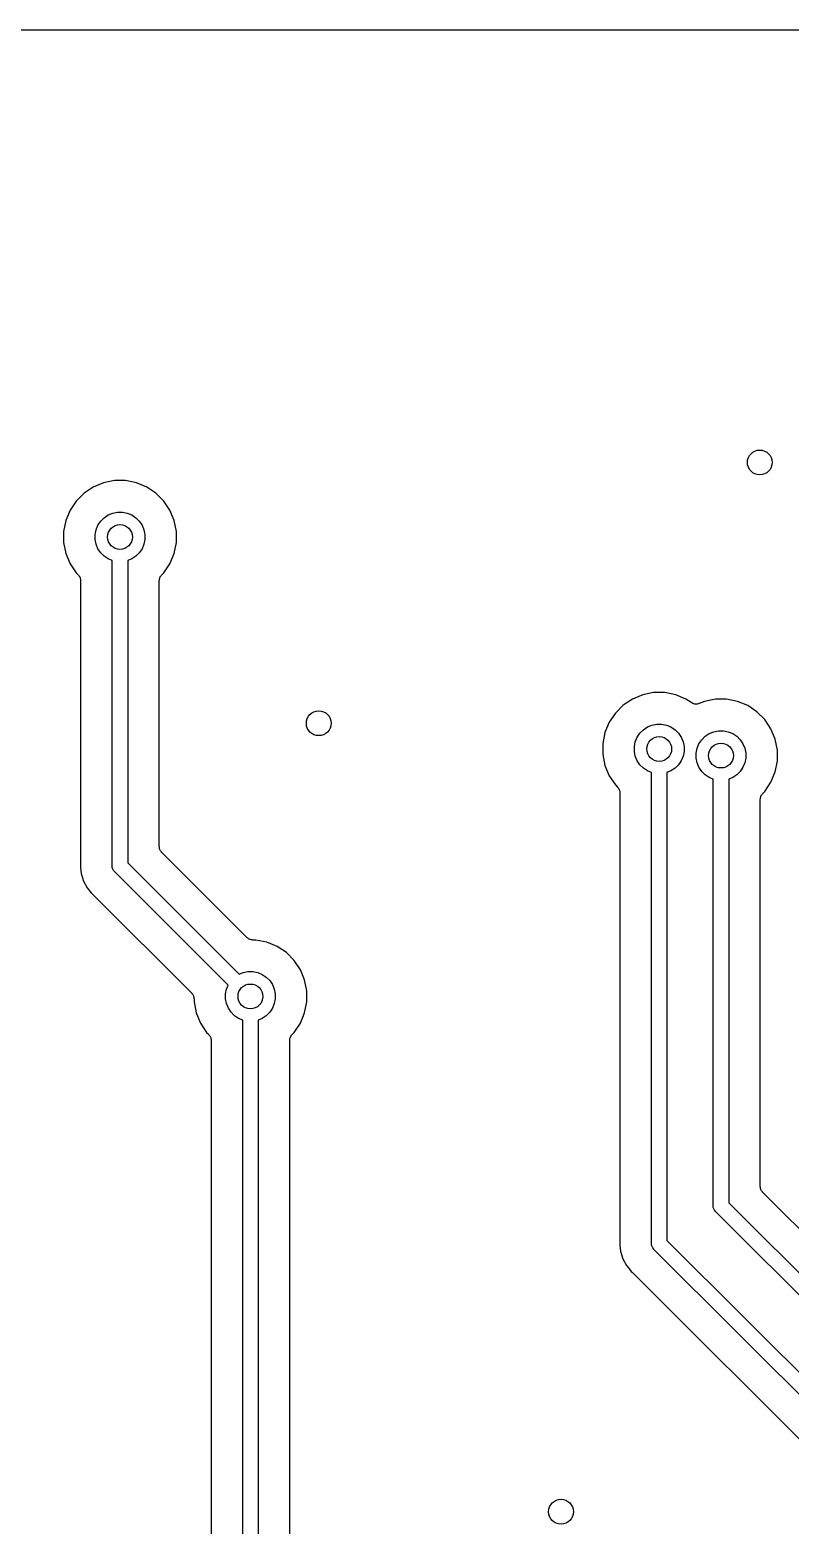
# Model space of a CAD drawing. Extents: x 2.11 to 6.2, y -3.7 to -2.09.
# Drawn here: x 4.258 to 4.74, y -3.036 to -2.088 of the extents above; entities that cross this region are included whole.
import ezdxf

# ---------------------------------------------------------------- set-up
doc = ezdxf.new("R2010")
doc.units = 0
doc.header["$MEASUREMENT"] = 0
doc.layers.add('BLACK', color=7, linetype='CONTINUOUS')

msp = doc.modelspace()

# ---------------------------------------------------------------- linework, layer by layer
at = {"layer": 'BLACK', "linetype": 'CONTINUOUS'}
for p, q in [((2.1126, -2.08791), (6.19449, -2.08791)), ((4.29803, -2.37777), (4.29217, -2.38168)), ((4.30453, -2.37507), (4.29803, -2.37777)), ((4.31144, -2.3737), (4.30453, -2.37507)), ((4.31848, -2.3737), (4.31144, -2.3737)), ((4.32539, -2.37507), (4.31848, -2.3737)), ((4.33189, -2.37777), (4.32539, -2.37507)), ((4.33775, -2.38168), (4.33189, -2.37777)), ((4.28719, -2.38666), (4.28328, -2.39252)), ((4.29217, -2.38168), (4.28719, -2.38666)), ((4.34273, -2.38666), (4.33775, -2.38168)), ((4.34664, -2.39252), (4.34273, -2.38666)), ((4.28328, -2.39252), (4.28059, -2.39902)), ((4.30273, -2.39941), (4.30492, -2.39722)), ((4.30492, -2.39722), (4.3075, -2.39549)), ((4.3075, -2.39549), (4.31037, -2.39431)), ((4.31037, -2.39431), (4.31341, -2.3937)), ((4.31341, -2.3937), (4.31651, -2.3937)), ((4.31651, -2.3937), (4.31955, -2.39431)), ((4.31955, -2.39431), (4.32242, -2.39549)), ((4.32242, -2.39549), (4.325, -2.39722)), ((4.325, -2.39722), (4.32719, -2.39941)), ((4.34933, -2.39902), (4.34664, -2.39252)), ((4.28059, -2.39902), (4.27921, -2.40593)), ((4.27921, -2.40593), (4.27921, -2.41297)), ((4.29921, -2.4079), (4.29982, -2.40486)), ((4.29921, -2.411), (4.29921, -2.4079)), ((4.29982, -2.40486), (4.301, -2.40199)), ((4.301, -2.40199), (4.30273, -2.39941)), ((4.32719, -2.39941), (4.32892, -2.40199)), ((4.32892, -2.40199), (4.3301, -2.40486)), ((4.3301, -2.40486), (4.33071, -2.4079)), ((4.33071, -2.4079), (4.33071, -2.411)), ((4.35071, -2.40593), (4.34933, -2.39902)), ((4.35071, -2.41297), (4.35071, -2.40593)), ((4.27921, -2.41297), (4.28059, -2.41988)), ((4.29982, -2.41404), (4.29921, -2.411)), ((4.301, -2.41691), (4.29982, -2.41404)), ((4.30273, -2.41949), (4.301, -2.41691)), ((4.32892, -2.41691), (4.32719, -2.41949)), ((4.3301, -2.41404), (4.32892, -2.41691)), ((4.33071, -2.411), (4.3301, -2.41404)), ((4.34933, -2.41988), (4.35071, -2.41297)), ((4.28059, -2.41988), (4.28328, -2.42638)), ((4.28328, -2.42638), (4.28719, -2.43224)), ((4.30492, -2.42168), (4.30273, -2.41949)), ((4.3075, -2.4234), (4.30492, -2.42168)), ((4.31004, -2.42446), (4.3075, -2.4234)), ((4.31004, -2.61787), (4.31004, -2.42446)), ((4.32242, -2.4234), (4.31988, -2.42446)), ((4.31988, -2.42446), (4.31988, -2.61607)), ((4.325, -2.42168), (4.32242, -2.4234)), ((4.32719, -2.41949), (4.325, -2.42168)), ((4.34273, -2.43224), (4.34664, -2.42638)), ((4.34664, -2.42638), (4.34933, -2.41988)), ((4.28719, -2.43224), (4.28857, -2.43362)), ((4.28857, -2.43362), (4.28859, -2.43363)), ((4.28859, -2.43363), (4.28859, -2.43363)), ((4.28859, -2.43363), (4.28859, -2.43363)), ((4.28859, -2.43363), (4.28862, -2.43367)), ((4.28862, -2.43367), (4.28891, -2.43403)), ((4.28891, -2.43403), (4.2892, -2.43439)), ((4.2892, -2.43439), (4.28922, -2.43441)), ((4.28922, -2.43441), (4.28923, -2.43443)), ((4.28923, -2.43443), (4.28945, -2.43484)), ((4.28945, -2.43484), (4.28966, -2.43525)), ((4.28966, -2.43525), (4.28967, -2.43527)), ((4.28967, -2.43527), (4.28968, -2.4353)), ((4.28968, -2.4353), (4.28981, -2.43574)), ((4.28981, -2.43574), (4.28994, -2.43618)), ((4.28994, -2.43618), (4.28995, -2.43621)), ((4.28995, -2.43621), (4.28995, -2.43623)), ((4.28995, -2.43623), (4.28999, -2.43669)), ((4.33988, -2.43708), (4.33993, -2.43662)), ((4.33993, -2.43662), (4.33998, -2.43617)), ((4.33998, -2.43617), (4.33999, -2.43614)), ((4.33999, -2.43611), (4.34013, -2.43567)), ((4.33999, -2.43614), (4.33999, -2.43611)), ((4.34013, -2.43567), (4.34027, -2.43523)), ((4.34027, -2.43523), (4.34028, -2.43521)), ((4.34028, -2.43521), (4.34029, -2.43518)), ((4.34029, -2.43518), (4.34051, -2.43478)), ((4.34051, -2.43478), (4.34073, -2.43437)), ((4.34073, -2.43437), (4.34074, -2.43435)), ((4.34074, -2.43435), (4.34076, -2.43433)), ((4.34076, -2.43433), (4.34105, -2.43398)), ((4.34105, -2.43398), (4.34135, -2.43362)), ((4.34135, -2.43362), (4.34273, -2.43224)), ((4.28999, -2.43669), (4.29004, -2.43715)), ((4.29004, -2.43715), (4.29004, -2.61664)), ((4.33988, -2.43714), (4.33988, -2.43708)), ((4.33988, -2.43714), (4.33988, -2.43714)), ((4.33988, -2.43714), (4.33988, -2.43714)), ((4.33988, -2.43715), (4.33988, -2.43714)), ((4.33988, -2.60572), (4.33988, -2.43715)), ((4.6398, -2.5122), (4.63394, -2.51612)), ((4.6463, -2.50951), (4.6398, -2.5122)), ((4.65321, -2.50814), (4.6463, -2.50951)), ((4.66025, -2.50814), (4.65321, -2.50814)), ((4.66716, -2.50951), (4.66025, -2.50814)), ((4.67366, -2.5122), (4.66716, -2.50951)), ((4.67732, -2.51465), (4.67366, -2.5122)), ((4.69236, -2.51231), (4.68545, -2.51368)), ((4.6994, -2.51231), (4.69236, -2.51231)), ((4.7063, -2.51368), (4.6994, -2.51231)), ((4.62896, -2.5211), (4.62505, -2.52695)), ((4.63394, -2.51612), (4.62896, -2.5211)), ((4.67773, -2.51487), (4.67732, -2.51465)), ((4.67813, -2.51509), (4.67773, -2.51487)), ((4.67816, -2.5151), (4.67813, -2.51509)), ((4.67818, -2.51511), (4.67816, -2.5151)), ((4.67862, -2.51524), (4.67818, -2.51511)), ((4.67906, -2.51538), (4.67862, -2.51524)), ((4.67909, -2.51538), (4.67906, -2.51538)), ((4.67911, -2.51539), (4.67909, -2.51538)), ((4.67958, -2.51544), (4.67911, -2.51539)), ((4.68003, -2.51549), (4.67958, -2.51544)), ((4.68006, -2.51549), (4.68003, -2.51549)), ((4.68008, -2.51549), (4.68006, -2.51549)), ((4.68054, -2.51545), (4.68008, -2.51549)), ((4.68101, -2.51541), (4.68054, -2.51545)), ((4.68103, -2.5154), (4.68101, -2.51541)), ((4.68105, -2.5154), (4.68103, -2.5154)), ((4.6815, -2.51526), (4.68105, -2.5154)), ((4.68194, -2.51513), (4.6815, -2.51526)), ((4.68199, -2.51512), (4.68194, -2.51513)), ((4.68201, -2.51511), (4.68199, -2.51512)), ((4.68199, -2.51512), (4.68199, -2.51512)), ((4.68199, -2.51512), (4.68199, -2.51512)), ((4.68545, -2.51368), (4.68201, -2.51511)), ((4.71281, -2.51638), (4.7063, -2.51368)), ((4.71867, -2.52029), (4.71281, -2.51638)), ((4.72364, -2.52527), (4.71867, -2.52029)), ((4.62505, -2.52695), (4.62235, -2.53346)), ((4.64669, -2.53165), (4.64927, -2.52993)), ((4.64927, -2.52993), (4.65214, -2.52874)), ((4.65214, -2.52874), (4.65518, -2.52814)), ((4.65518, -2.52814), (4.65828, -2.52814)), ((4.65828, -2.52814), (4.66132, -2.52874)), ((4.66132, -2.52874), (4.66419, -2.52993)), ((4.66419, -2.52993), (4.66677, -2.53165)), ((4.72756, -2.53112), (4.72364, -2.52527)), ((4.73025, -2.53763), (4.72756, -2.53112)), ((4.62235, -2.53346), (4.62098, -2.54036)), ((4.62098, -2.54036), (4.62098, -2.5474)), ((4.64098, -2.54233), (4.64159, -2.53929)), ((4.64159, -2.53929), (4.64277, -2.53642)), ((4.64277, -2.53642), (4.6445, -2.53384)), ((4.6445, -2.53384), (4.64669, -2.53165)), ((4.66677, -2.53165), (4.66896, -2.53384)), ((4.66896, -2.53384), (4.67068, -2.53642)), ((4.67068, -2.53642), (4.67187, -2.53929)), ((4.67187, -2.53929), (4.67248, -2.54233)), ((4.68073, -2.54346), (4.68192, -2.5406)), ((4.68192, -2.5406), (4.68365, -2.53802)), ((4.68365, -2.53802), (4.68584, -2.53583)), ((4.68584, -2.53583), (4.68842, -2.5341)), ((4.68842, -2.5341), (4.69128, -2.53291)), ((4.69128, -2.53291), (4.69433, -2.53231)), ((4.69433, -2.53231), (4.69743, -2.53231)), ((4.69743, -2.53231), (4.70047, -2.53291)), ((4.70047, -2.53291), (4.70334, -2.5341)), ((4.70334, -2.5341), (4.70592, -2.53583)), ((4.70592, -2.53583), (4.70811, -2.53802)), ((4.70811, -2.53802), (4.70983, -2.5406)), ((4.70983, -2.5406), (4.71102, -2.54346)), ((4.73163, -2.54454), (4.73025, -2.53763)), ((4.62098, -2.5474), (4.62235, -2.55431)), ((4.64098, -2.54543), (4.64098, -2.54233)), ((4.64159, -2.54848), (4.64098, -2.54543)), ((4.64277, -2.55134), (4.64159, -2.54848)), ((4.67187, -2.54848), (4.67068, -2.55134)), ((4.67248, -2.54543), (4.67187, -2.54848)), ((4.67248, -2.54233), (4.67248, -2.54543)), ((4.68013, -2.54651), (4.68073, -2.54346)), ((4.68013, -2.54961), (4.68013, -2.54651)), ((4.68073, -2.55265), (4.68013, -2.54961)), ((4.71102, -2.54346), (4.71163, -2.54651)), ((4.71163, -2.54961), (4.71102, -2.55265)), ((4.71163, -2.54651), (4.71163, -2.54961)), ((4.73163, -2.55158), (4.73163, -2.54454)), ((4.62235, -2.55431), (4.62505, -2.56082)), ((4.6445, -2.55392), (4.64277, -2.55134)), ((4.64669, -2.55612), (4.6445, -2.55392)), ((4.64927, -2.55784), (4.64669, -2.55612)), ((4.65181, -2.55889), (4.64927, -2.55784)), ((4.65181, -2.85728), (4.65181, -2.55889)), ((4.66419, -2.55784), (4.66165, -2.55889)), ((4.66165, -2.55889), (4.66165, -2.85548)), ((4.66677, -2.55612), (4.66419, -2.55784)), ((4.66896, -2.55392), (4.66677, -2.55612)), ((4.67068, -2.55134), (4.66896, -2.55392)), ((4.68192, -2.55552), (4.68073, -2.55265)), ((4.68365, -2.5581), (4.68192, -2.55552)), ((4.68584, -2.56029), (4.68365, -2.5581)), ((4.70811, -2.5581), (4.70592, -2.56029)), ((4.70983, -2.55552), (4.70811, -2.5581)), ((4.71102, -2.55265), (4.70983, -2.55552)), ((4.72756, -2.56499), (4.73025, -2.55848)), ((4.73025, -2.55848), (4.73163, -2.55158)), ((4.62505, -2.56082), (4.62896, -2.56667)), ((4.62896, -2.56667), (4.63034, -2.56805)), ((4.63034, -2.56805), (4.63035, -2.56806)), ((4.63035, -2.56806), (4.63036, -2.56807)), ((4.63036, -2.56807), (4.63036, -2.56807)), ((4.63036, -2.56807), (4.63039, -2.5681)), ((4.63039, -2.5681), (4.63068, -2.56846)), ((4.63068, -2.56846), (4.63097, -2.56882)), ((4.63097, -2.56882), (4.63098, -2.56884)), ((4.63098, -2.56884), (4.631, -2.56887)), ((4.631, -2.56887), (4.63121, -2.56928)), ((4.63121, -2.56928), (4.63143, -2.56968)), ((4.68842, -2.56201), (4.68584, -2.56029)), ((4.69096, -2.56306), (4.68842, -2.56201)), ((4.69096, -2.83343), (4.69096, -2.56306)), ((4.70334, -2.56201), (4.7008, -2.56306)), ((4.7008, -2.56306), (4.7008, -2.83163)), ((4.70592, -2.56029), (4.70334, -2.56201)), ((4.72364, -2.57085), (4.72756, -2.56499)), ((4.63143, -2.56968), (4.63144, -2.56971)), ((4.63144, -2.56971), (4.63145, -2.56973)), ((4.63145, -2.56973), (4.63158, -2.57018)), ((4.63158, -2.57018), (4.63171, -2.57062)), ((4.63171, -2.57062), (4.63171, -2.57064)), ((4.63171, -2.57064), (4.63172, -2.57067)), ((4.63172, -2.57067), (4.63176, -2.57113)), ((4.63176, -2.57113), (4.63181, -2.57159)), ((4.63181, -2.57159), (4.63181, -2.85605)), ((4.7208, -2.57569), (4.72085, -2.57523)), ((4.7208, -2.57574), (4.7208, -2.57569)), ((4.7208, -2.57575), (4.7208, -2.57574)), ((4.7208, -2.57576), (4.7208, -2.57575)), ((4.7208, -2.57575), (4.7208, -2.57575)), ((4.7208, -2.82128), (4.7208, -2.57576)), ((4.72085, -2.57523), (4.7209, -2.57477)), ((4.7209, -2.57475), (4.72091, -2.57472)), ((4.7209, -2.57477), (4.7209, -2.57475)), ((4.72091, -2.57472), (4.72105, -2.57428)), ((4.72105, -2.57428), (4.72118, -2.57384)), ((4.72118, -2.57384), (4.72119, -2.57382)), ((4.72119, -2.57382), (4.7212, -2.57379)), ((4.7212, -2.57379), (4.72143, -2.57339)), ((4.72143, -2.57339), (4.72164, -2.57298)), ((4.72164, -2.57298), (4.72166, -2.57296)), ((4.72166, -2.57296), (4.72167, -2.57294)), ((4.72167, -2.57294), (4.72197, -2.57258)), ((4.72197, -2.57258), (4.72226, -2.57223)), ((4.72226, -2.57223), (4.72364, -2.57085)), ((4.33993, -2.60618), (4.33988, -2.60572)), ((4.33997, -2.60664), (4.33993, -2.60618)), ((4.33997, -2.60666), (4.33997, -2.60664)), ((4.33998, -2.60669), (4.33997, -2.60666)), ((4.34011, -2.60713), (4.33998, -2.60669)), ((4.34024, -2.60757), (4.34011, -2.60713)), ((4.29004, -2.61671), (4.29002, -2.61692)), ((4.29004, -2.61664), (4.29004, -2.61671)), ((4.31988, -2.61607), (4.39051, -2.6867)), ((4.34025, -2.6076), (4.34024, -2.60757)), ((4.34026, -2.60762), (4.34025, -2.6076)), ((4.34048, -2.60803), (4.34026, -2.60762)), ((4.34069, -2.60844), (4.34048, -2.60803)), ((4.3407, -2.60846), (4.34069, -2.60844)), ((4.34072, -2.60848), (4.3407, -2.60846)), ((4.34101, -2.60884), (4.34072, -2.60848)), ((4.3413, -2.6092), (4.34101, -2.60884)), ((4.34133, -2.60924), (4.3413, -2.6092)), ((4.34135, -2.60925), (4.34133, -2.60924)), ((4.34133, -2.60924), (4.34133, -2.60924)), ((4.34133, -2.60924), (4.34133, -2.60924)), ((4.39567, -2.66357), (4.34135, -2.60925)), ((4.29002, -2.61713), (4.28992, -2.61811)), ((4.28992, -2.61811), (4.29002, -2.61909)), ((4.29002, -2.61692), (4.29002, -2.61713)), ((4.29002, -2.61909), (4.2904, -2.623)), ((4.2904, -2.623), (4.29054, -2.62346)), ((4.29054, -2.62346), (4.29054, -2.62346)), ((4.29054, -2.62346), (4.29183, -2.62769)), ((4.31002, -2.61811), (4.31004, -2.61787)), ((4.31004, -2.61835), (4.31002, -2.61811)), ((4.31007, -2.6187), (4.31004, -2.61835)), ((4.31011, -2.61907), (4.31007, -2.6187)), ((4.31039, -2.62), (4.31011, -2.61907)), ((4.31085, -2.62086), (4.31039, -2.62)), ((4.31131, -2.62141), (4.31085, -2.62086)), ((4.31146, -2.62161), (4.31131, -2.62141)), ((4.31165, -2.62176), (4.31146, -2.62161)), ((4.38355, -2.69366), (4.31165, -2.62176)), ((4.29183, -2.62769), (4.29414, -2.63202)), ((4.29414, -2.63202), (4.29663, -2.63506)), ((4.29663, -2.63506), (4.29663, -2.63506)), ((4.29663, -2.63506), (4.29725, -2.63582)), ((4.29725, -2.63582), (4.29801, -2.63644)), ((4.29801, -2.63644), (4.29807, -2.63649)), ((4.29807, -2.63649), (4.29822, -2.63664)), ((4.29822, -2.63664), (4.29838, -2.63677)), ((4.29838, -2.63677), (4.36043, -2.69882)), ((4.39603, -2.66387), (4.39567, -2.66357)), ((4.39638, -2.66416), (4.39603, -2.66387)), ((4.3964, -2.66418), (4.39638, -2.66416)), ((4.39642, -2.66419), (4.3964, -2.66418)), ((4.39683, -2.66441), (4.39642, -2.66419)), ((4.39724, -2.66464), (4.39683, -2.66441)), ((4.39726, -2.66464), (4.39724, -2.66464)), ((4.39728, -2.66466), (4.39726, -2.66464)), ((4.39773, -2.66479), (4.39728, -2.66466)), ((4.39817, -2.66493), (4.39773, -2.66479)), ((4.39819, -2.66493), (4.39817, -2.66493)), ((4.39822, -2.66494), (4.39819, -2.66493)), ((4.39868, -2.66499), (4.39822, -2.66494)), ((4.39914, -2.66504), (4.39868, -2.66499)), ((4.39919, -2.66504), (4.39914, -2.66504)), ((4.3992, -2.66504), (4.39919, -2.66504)), ((4.39919, -2.66504), (4.39919, -2.66504)), ((4.39919, -2.66504), (4.39919, -2.66504)), ((4.40116, -2.66504), (4.3992, -2.66504)), ((4.40807, -2.66641), (4.40116, -2.66504)), ((4.41457, -2.66911), (4.40807, -2.66641)), ((4.42043, -2.67302), (4.41457, -2.66911)), ((4.42541, -2.678), (4.42043, -2.67302)), ((4.42932, -2.68385), (4.42541, -2.678)), ((4.39051, -2.6867), (4.39304, -2.68564)), ((4.39304, -2.68564), (4.39609, -2.68504)), ((4.39609, -2.68504), (4.39919, -2.68504)), ((4.39919, -2.68504), (4.40223, -2.68564)), ((4.40223, -2.68564), (4.4051, -2.68683)), ((4.4051, -2.68683), (4.40768, -2.68856)), ((4.40768, -2.68856), (4.40987, -2.69075)), ((4.40987, -2.69075), (4.41159, -2.69333)), ((4.43201, -2.69036), (4.42932, -2.68385)), ((4.43339, -2.69727), (4.43201, -2.69036)), ((4.36043, -2.69882), (4.36044, -2.69883)), ((4.36044, -2.69883), (4.36044, -2.69883)), ((4.36044, -2.69883), (4.36044, -2.69883)), ((4.36044, -2.69883), (4.36047, -2.69887)), ((4.36047, -2.69887), (4.36076, -2.69923)), ((4.36076, -2.69923), (4.36105, -2.69959)), ((4.36105, -2.69959), (4.36107, -2.69961)), ((4.36107, -2.69961), (4.36108, -2.69963)), ((4.36108, -2.69963), (4.3613, -2.70004)), ((4.3613, -2.70004), (4.36151, -2.70045)), ((4.36151, -2.70045), (4.36152, -2.70047)), ((4.36152, -2.70047), (4.36153, -2.7005)), ((4.36153, -2.7005), (4.36166, -2.70094)), ((4.36166, -2.70094), (4.36179, -2.70138)), ((4.36179, -2.70138), (4.3618, -2.70141)), ((4.3618, -2.70141), (4.3618, -2.70143)), ((4.3618, -2.70143), (4.36184, -2.7019)), ((4.36184, -2.7019), (4.36189, -2.70235)), ((4.38189, -2.69924), (4.38249, -2.69619)), ((4.38189, -2.70234), (4.38189, -2.69924)), ((4.38249, -2.69619), (4.38355, -2.69366)), ((4.41159, -2.69333), (4.41278, -2.69619)), ((4.41278, -2.69619), (4.41339, -2.69924)), ((4.41339, -2.69924), (4.41339, -2.70234)), ((4.43339, -2.70431), (4.43339, -2.69727)), ((4.36189, -2.70235), (4.36189, -2.70431)), ((4.36189, -2.70431), (4.36326, -2.71121)), ((4.36326, -2.71121), (4.36596, -2.71772)), ((4.38249, -2.70538), (4.38189, -2.70234)), ((4.38368, -2.70825), (4.38249, -2.70538)), ((4.38541, -2.71083), (4.38368, -2.70825)), ((4.3876, -2.71302), (4.38541, -2.71083)), ((4.40987, -2.71083), (4.40768, -2.71302)), ((4.41159, -2.70825), (4.40987, -2.71083)), ((4.41278, -2.70538), (4.41159, -2.70825)), ((4.41339, -2.70234), (4.41278, -2.70538)), ((4.42932, -2.71772), (4.43201, -2.71121)), ((4.43201, -2.71121), (4.43339, -2.70431)), ((4.36596, -2.71772), (4.36987, -2.72358)), ((4.39018, -2.71474), (4.3876, -2.71302)), ((4.39272, -2.71579), (4.39018, -2.71474)), ((4.39272, -3.16118), (4.39272, -2.71579)), ((4.4051, -2.71474), (4.40256, -2.71579)), ((4.40256, -2.71579), (4.40256, -3.15938)), ((4.40768, -2.71302), (4.4051, -2.71474)), ((4.42541, -2.72358), (4.42932, -2.71772)), ((4.36987, -2.72358), (4.37125, -2.72496)), ((4.37125, -2.72496), (4.37126, -2.72497)), ((4.37126, -2.72497), (4.37126, -2.72497)), ((4.37126, -2.72497), (4.37127, -2.72497)), ((4.37127, -2.72497), (4.3713, -2.72501)), ((4.3713, -2.72501), (4.37159, -2.72537)), ((4.37159, -2.72537), (4.37188, -2.72573)), ((4.37188, -2.72573), (4.37189, -2.72575)), ((4.37189, -2.72575), (4.37191, -2.72577)), ((4.37191, -2.72577), (4.37212, -2.72618)), ((4.37212, -2.72618), (4.37234, -2.72659)), ((4.37234, -2.72659), (4.37235, -2.72661)), ((4.37235, -2.72661), (4.37236, -2.72664)), ((4.37236, -2.72664), (4.37249, -2.72708)), ((4.37249, -2.72708), (4.37262, -2.72752)), ((4.37262, -2.72752), (4.37262, -2.72755)), ((4.37262, -2.72755), (4.37263, -2.72757)), ((4.37263, -2.72757), (4.37267, -2.72803)), ((4.37267, -2.72803), (4.37272, -2.72849)), ((4.37272, -2.72849), (4.37272, -3.15995)), ((4.42256, -2.72842), (4.42261, -2.72796)), ((4.42256, -2.72847), (4.42256, -2.72842)), ((4.42256, -2.72848), (4.42256, -2.72847)), ((4.42256, -2.72849), (4.42256, -2.72848)), ((4.42256, -2.72848), (4.42256, -2.72848)), ((4.42256, -3.14902), (4.42256, -2.72849)), ((4.42261, -2.72796), (4.42266, -2.7275)), ((4.42266, -2.7275), (4.42267, -2.72748)), ((4.42267, -2.72745), (4.42281, -2.72701)), ((4.42267, -2.72748), (4.42267, -2.72745)), ((4.42281, -2.72701), (4.42294, -2.72657)), ((4.42294, -2.72657), (4.42296, -2.72655)), ((4.42296, -2.72652), (4.42319, -2.72612)), ((4.42296, -2.72655), (4.42296, -2.72652)), ((4.42319, -2.72612), (4.4234, -2.72571)), ((4.4234, -2.72571), (4.42342, -2.72569)), ((4.42342, -2.72569), (4.42343, -2.72567)), ((4.42343, -2.72567), (4.42373, -2.72531)), ((4.42373, -2.72531), (4.42402, -2.72496)), ((4.42402, -2.72496), (4.42541, -2.72358)), ((4.72084, -2.82174), (4.7208, -2.82128)), ((4.72088, -2.8222), (4.72084, -2.82174)), ((4.72089, -2.82222), (4.72088, -2.8222)), ((4.72089, -2.82225), (4.72089, -2.82222)), ((4.72103, -2.82269), (4.72089, -2.82225)), ((4.72116, -2.82314), (4.72103, -2.82269)), ((4.72117, -2.82316), (4.72116, -2.82314)), ((4.72118, -2.82318), (4.72117, -2.82316)), ((4.72139, -2.82359), (4.72118, -2.82318)), ((4.72161, -2.824), (4.72139, -2.82359)), ((4.72162, -2.82402), (4.72161, -2.824)), ((4.72163, -2.82405), (4.72162, -2.82402)), ((4.72193, -2.8244), (4.72163, -2.82405)), ((4.72221, -2.82476), (4.72193, -2.8244)), ((4.72225, -2.8248), (4.72221, -2.82476)), ((4.72226, -2.82481), (4.72225, -2.8248)), ((4.72225, -2.8248), (4.72225, -2.8248)), ((4.72225, -2.8248), (4.72225, -2.8248)), ((4.83661, -2.93917), (4.72226, -2.82481)), ((4.69093, -2.83367), (4.69096, -2.83343)), ((4.69096, -2.83391), (4.69093, -2.83367)), ((4.69103, -2.83464), (4.69096, -2.83391)), ((4.69096, -2.83391), (4.69096, -2.83391)), ((4.69131, -2.83556), (4.69103, -2.83464)), ((4.7008, -2.83163), (4.83145, -2.96229)), ((4.69177, -2.83642), (4.69131, -2.83556)), ((4.69238, -2.83717), (4.69177, -2.83642)), ((4.69257, -2.83732), (4.69238, -2.83717)), ((4.82449, -2.96925), (4.69257, -2.83732)), ((4.63178, -2.85654), (4.63169, -2.85752)), ((4.63169, -2.85752), (4.63178, -2.8585)), ((4.63181, -2.85612), (4.63178, -2.85633)), ((4.63178, -2.85633), (4.63178, -2.85654)), ((4.63178, -2.8585), (4.63178, -2.8585)), ((4.63178, -2.8585), (4.63217, -2.8624)), ((4.63181, -2.85605), (4.63181, -2.85612)), ((4.63217, -2.8624), (4.63359, -2.8671)), ((4.65178, -2.85752), (4.65181, -2.85728)), ((4.65181, -2.85776), (4.65178, -2.85752)), ((4.65188, -2.85848), (4.65181, -2.85776)), ((4.65181, -2.85776), (4.65181, -2.85776)), ((4.65216, -2.85941), (4.65188, -2.85848)), ((4.65262, -2.86026), (4.65216, -2.85941)), ((4.65323, -2.86101), (4.65262, -2.86026)), ((4.65342, -2.86117), (4.65323, -2.86101)), ((4.80481, -3.01255), (4.65342, -2.86117)), ((4.66165, -2.85548), (4.81177, -3.00559)), ((4.63359, -2.8671), (4.63591, -2.87143)), ((4.63591, -2.87143), (4.63716, -2.87296)), ((4.63716, -2.87296), (4.63716, -2.87296)), ((4.63716, -2.87296), (4.63902, -2.87522)), ((4.63902, -2.87522), (4.63978, -2.87585)), ((4.63978, -2.87585), (4.63984, -2.87589)), ((4.63984, -2.87589), (4.63998, -2.87604)), ((4.63998, -2.87604), (4.64015, -2.87618)), ((4.64015, -2.87618), (4.78169, -3.01772))]:
    msp.add_line(p, q, dxfattribs=at)
at = {"layer": 'BLACK'}
for centre in [(4.72047, -2.3622), (4.31496, -2.40945), (4.44094, -2.52756), (4.65673, -2.54388), (4.69588, -2.54806), (4.39764, -2.70079), (4.59449, -3.02756)]:
    msp.add_circle(centre, 0.00787, dxfattribs=at)

doc.saveas('drawing.dxf')
